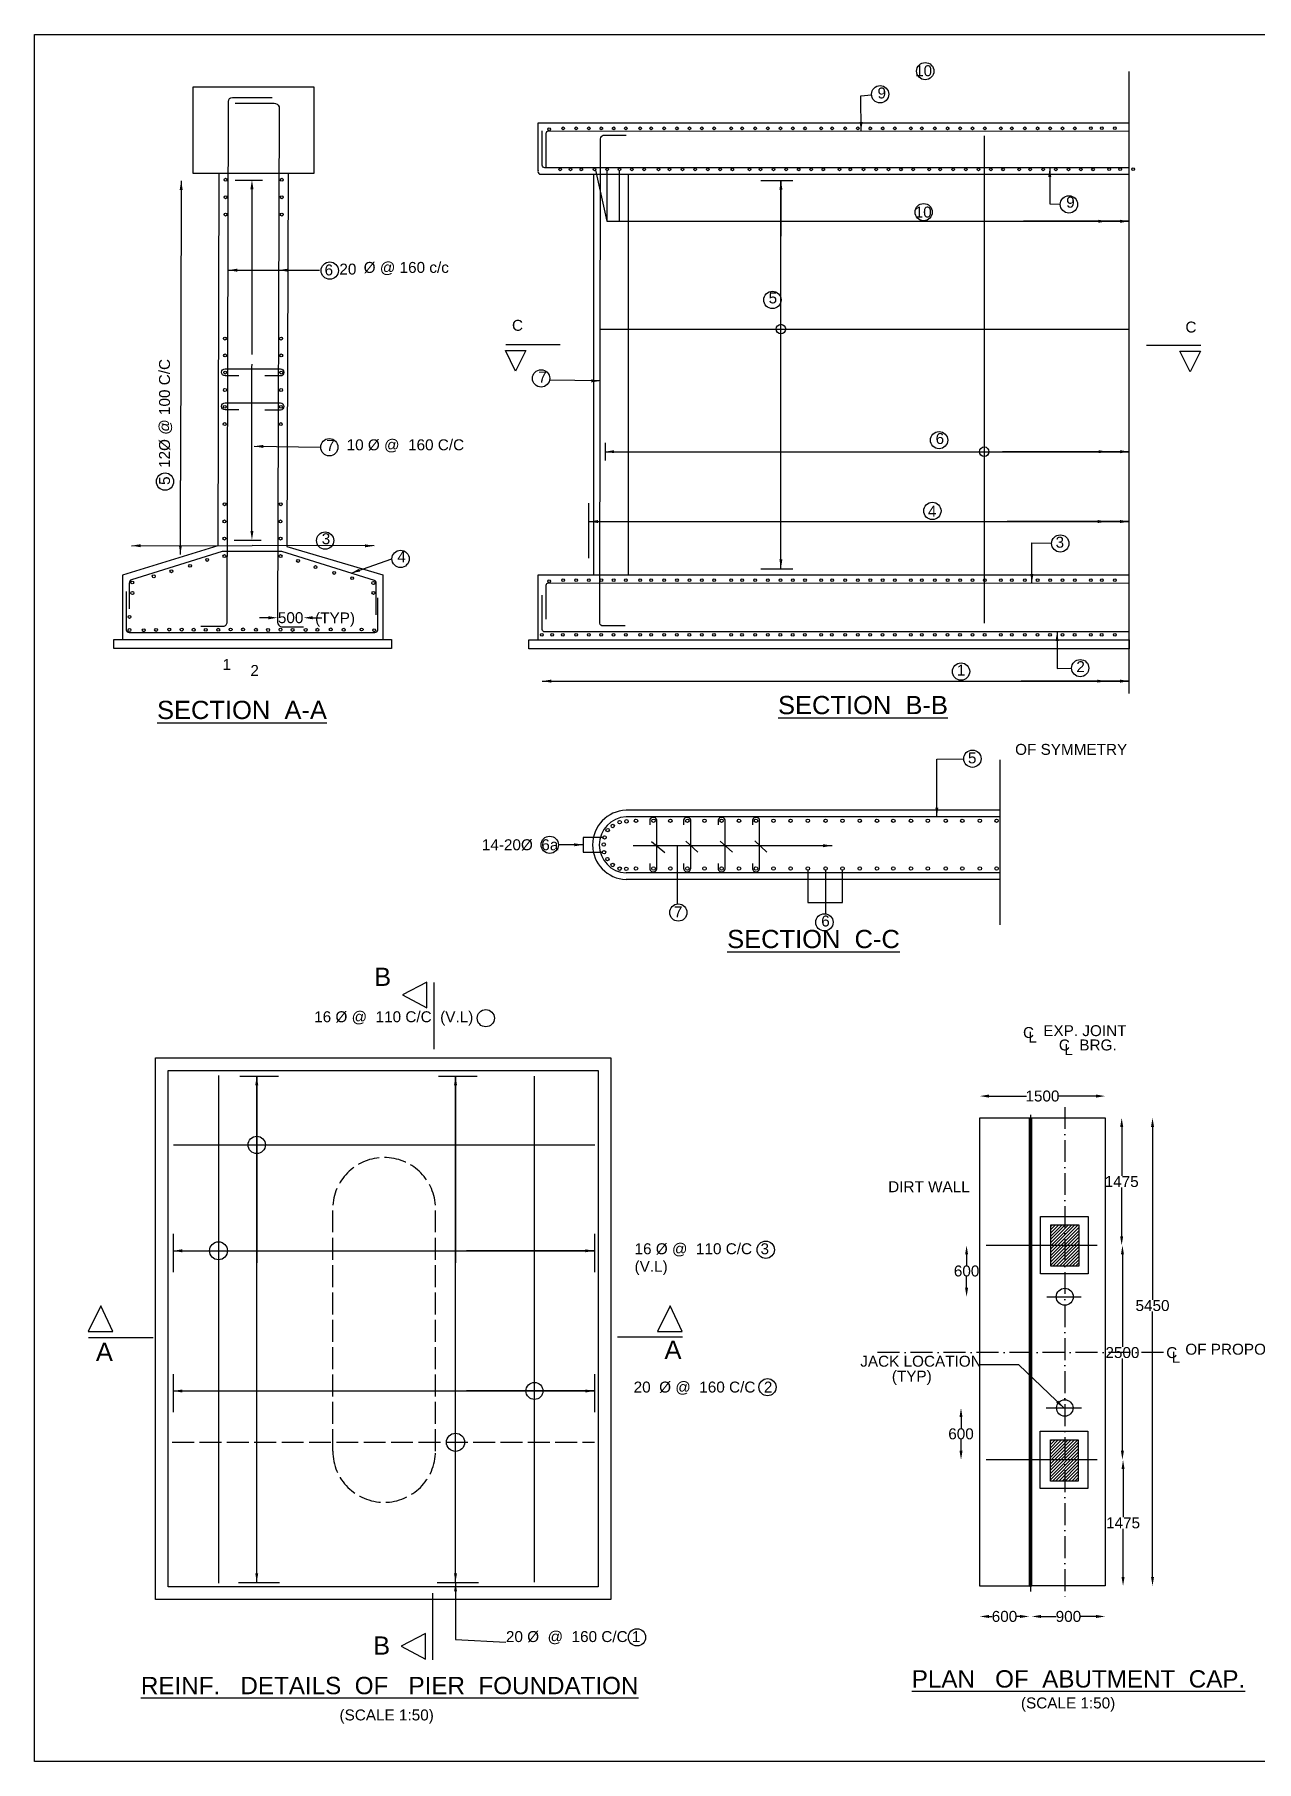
# Model space of a CAD drawing. Header units: inches. Extents: x 8 to 1310, y 24 to 971.
# Drawn here: x 8 to 678, y 24 to 971 of the extents above; entities that cross this region are included whole.
import ezdxf

# ---------------------------------------------------------------- set-up
doc = ezdxf.new("R2010")
doc.units = ezdxf.units.IN
doc.header["$MEASUREMENT"] = 0
doc.linetypes.add('ACAD_ISO02W100', pattern=[15, 12, -3])
doc.linetypes.add('ACAD_ISO10W100', pattern=[18, 12, -3, 0, -3])
doc.layers.add('TEXT', color=1, linetype='Continuous')
doc.styles.get("Standard").update_dxf_attribs({"font": 'arial.ttf', "height": 6})
doc.dimstyles.get("Standard").update_dxf_attribs({"dimtxt": 6, "dimasz": 5, "dimexe": 0.18, "dimexo": 0.0625, "dimgap": 0.09, "dimtad": 0, "dimtih": 1, "dimtoh": 1, "dimdec": 4, "dimzin": 0, "dimdsep": 46, "dimtxsty": 'Standard', "dimcen": 0.09, "dimse1": 1, "dimse2": 1, "dimadec": 0, "dimazin": 0, "dimtfac": 1, "dimtdec": 4, "dimtofl": 0, "dimtmove": 0, "dimatfit": 3, "dimfxl": 1, "dimtolj": 1, "dimtzin": 0, "dimarcsym": 0})

# ---------------------------------------------------------------- blocks, each defined once
blk = doc.blocks.new('*D3')
at = {"color": 0, "lineweight": -2, "transparency": 16777216}
for p, q in [((126.86, 885.9), (126.86, 795.29)), ((126.86, 698.49), (126.86, 789.11))]:
    blk.add_line(p, q, dxfattribs=at)
at = {"color": 0, "transparency": 16777216}
for points in [[(126.03, 885.9), (127.69, 885.9), (126.86, 890.9)], [(126.03, 698.49), (127.69, 698.49), (126.86, 693.49)]]:
    blk.add_solid(points, dxfattribs=at)
at = {"layer": 'Defpoints', "color": 0, "transparency": 16777216}
for p in [(126.86, 890.9), (126.86, 693.49), (126.86, 693.49)]:
    blk.add_point(p, dxfattribs=at)
at = {"color": 0, "transparency": 16777216, "insert": (126.86, 792.2), "char_height": 6, "attachment_point": 5}
blk.add_mtext('\\A1;.', dxfattribs=at)
blk = doc.blocks.new('*D4')
at = {"layer": 'Defpoints', "color": 0, "lineweight": -2, "transparency": 16777216}
for p, q in [((135.93, 650.94), (130.93, 650.94)), ((160.2, 650.94), (165.2, 650.94))]:
    blk.add_line(p, q, dxfattribs=at)
at = {"layer": 'Defpoints', "color": 0, "transparency": 16777216}
for p in [(140.93, 648.46), (155.2, 650.94), (155.2, 646.02)]:
    blk.add_point(p, dxfattribs=at)
for points in [[(135.93, 651.77), (135.93, 650.1), (140.93, 650.94)], [(160.2, 651.77), (160.2, 650.1), (155.2, 650.94)]]:
    blk.add_solid(points, dxfattribs=at)
at = {"layer": 'Defpoints', "color": 0, "transparency": 16777216, "insert": (148.07, 650.94), "char_height": 6, "attachment_point": 5}
blk.add_mtext('\\A1;500', dxfattribs=at)
blk = doc.blocks.new('*D27')
at = {"layer": 'Defpoints', "color": 0, "lineweight": -2, "transparency": 16777216}
for p, q in [((530.91, 388.7), (551.52, 388.7)), ((589.64, 388.7), (569.03, 388.7))]:
    blk.add_line(p, q, dxfattribs=at)
at = {"layer": 'Defpoints', "color": 0, "transparency": 16777216}
for p in [(594.64, 388.7), (525.91, 376.79), (594.64, 376.79)]:
    blk.add_point(p, dxfattribs=at)
for points in [[(530.91, 389.53), (530.91, 387.86), (525.91, 388.7)], [(589.64, 389.53), (589.64, 387.86), (594.64, 388.7)]]:
    blk.add_solid(points, dxfattribs=at)
at = {"layer": 'Defpoints', "color": 0, "transparency": 16777216, "insert": (560.28, 388.7), "char_height": 6, "attachment_point": 5}
blk.add_mtext('\\A1;1500', dxfattribs=at)
blk = doc.blocks.new('*D28')
at = {"layer": 'Defpoints', "color": 0, "lineweight": -2, "transparency": 16777216}
for p, q in [((603.72, 371.79), (603.72, 344.98)), ((603.72, 311.86), (603.72, 338.67))]:
    blk.add_line(p, q, dxfattribs=at)
at = {"layer": 'Defpoints', "color": 0, "transparency": 16777216}
for p in [(594.64, 376.79), (590.31, 306.86), (603.72, 306.86)]:
    blk.add_point(p, dxfattribs=at)
for points in [[(602.88, 371.79), (604.55, 371.79), (603.72, 376.79)], [(602.88, 311.86), (604.55, 311.86), (603.72, 306.86)]]:
    blk.add_solid(points, dxfattribs=at)
at = {"layer": 'Defpoints', "color": 0, "transparency": 16777216, "insert": (603.72, 341.82), "char_height": 6, "attachment_point": 5}
blk.add_mtext('\\A1;1475', dxfattribs=at)
blk = doc.blocks.new('*D29')
at = {"layer": 'Defpoints', "color": 0, "lineweight": -2, "transparency": 16777216}
for p, q in [((604.13, 301.86), (604.13, 251.22)), ((604.13, 194.27), (604.13, 244.91))]:
    blk.add_line(p, q, dxfattribs=at)
at = {"layer": 'Defpoints', "color": 0, "transparency": 16777216}
for p in [(590.31, 306.86), (590.31, 189.27), (604.13, 189.27)]:
    blk.add_point(p, dxfattribs=at)
for points in [[(603.29, 301.86), (604.96, 301.86), (604.13, 306.86)], [(603.29, 194.27), (604.96, 194.27), (604.13, 189.27)]]:
    blk.add_solid(points, dxfattribs=at)
at = {"layer": 'Defpoints', "color": 0, "transparency": 16777216, "insert": (604.13, 248.06), "char_height": 6, "attachment_point": 5}
blk.add_mtext('\\A1;2500', dxfattribs=at)
blk = doc.blocks.new('*D30')
at = {"layer": 'Defpoints', "color": 0, "lineweight": -2, "transparency": 16777216}
for p, q in [((604.47, 184.27), (604.47, 157.84)), ((604.47, 125.11), (604.47, 151.54))]:
    blk.add_line(p, q, dxfattribs=at)
at = {"layer": 'Defpoints', "color": 0, "transparency": 16777216}
for p in [(590.31, 189.27), (594.64, 120.11), (604.47, 120.11)]:
    blk.add_point(p, dxfattribs=at)
for points in [[(603.64, 184.27), (605.3, 184.27), (604.47, 189.27)], [(603.64, 125.11), (605.3, 125.11), (604.47, 120.11)]]:
    blk.add_solid(points, dxfattribs=at)
at = {"layer": 'Defpoints', "color": 0, "transparency": 16777216, "insert": (604.47, 154.69), "char_height": 6, "attachment_point": 5}
blk.add_mtext('\\A1;1475', dxfattribs=at)
blk = doc.blocks.new('*D31')
at = {"layer": 'Defpoints', "color": 0, "lineweight": -2, "transparency": 16777216}
for p, q in [((620.63, 371.79), (620.63, 276.99)), ((620.63, 125.11), (620.63, 270.69))]:
    blk.add_line(p, q, dxfattribs=at)
at = {"layer": 'Defpoints', "color": 0, "transparency": 16777216}
for p in [(594.64, 376.79), (620.63, 376.79), (594.64, 120.11)]:
    blk.add_point(p, dxfattribs=at)
for points in [[(619.8, 371.79), (621.46, 371.79), (620.63, 376.79)], [(619.8, 125.11), (621.46, 125.11), (620.63, 120.11)]]:
    blk.add_solid(points, dxfattribs=at)
at = {"layer": 'Defpoints', "color": 0, "transparency": 16777216, "insert": (620.63, 273.84), "char_height": 6, "attachment_point": 5}
blk.add_mtext('\\A1;5450', dxfattribs=at)
blk = doc.blocks.new('*D32')
at = {"layer": 'Defpoints', "color": 0, "lineweight": -2, "transparency": 16777216}
for p, q in [((518.68, 301.86), (518.68, 295.93)), ((518.68, 283.7), (518.68, 289.63))]:
    blk.add_line(p, q, dxfattribs=at)
at = {"layer": 'Defpoints', "color": 0, "transparency": 16777216}
for p in [(572.52, 306.86), (518.68, 278.7), (572.52, 278.7)]:
    blk.add_point(p, dxfattribs=at)
for points in [[(517.85, 301.86), (519.51, 301.86), (518.68, 306.86)], [(517.85, 283.7), (519.51, 283.7), (518.68, 278.7)]]:
    blk.add_solid(points, dxfattribs=at)
at = {"layer": 'Defpoints', "color": 0, "transparency": 16777216, "insert": (518.68, 292.78), "char_height": 6, "attachment_point": 5}
blk.add_mtext('\\A1;600', dxfattribs=at)
blk = doc.blocks.new('*D33')
at = {"layer": 'Defpoints', "color": 0, "lineweight": -2, "transparency": 16777216}
for p, q in [((515.63, 212.73), (515.63, 206.65)), ((515.63, 194.27), (515.63, 200.34))]:
    blk.add_line(p, q, dxfattribs=at)
at = {"layer": 'Defpoints', "color": 0, "transparency": 16777216}
for p in [(571.98, 217.73), (515.63, 189.27), (571.98, 189.27)]:
    blk.add_point(p, dxfattribs=at)
for points in [[(514.8, 212.73), (516.46, 212.73), (515.63, 217.73)], [(514.8, 194.27), (516.46, 194.27), (515.63, 189.27)]]:
    blk.add_solid(points, dxfattribs=at)
at = {"layer": 'Defpoints', "color": 0, "transparency": 16777216, "insert": (515.63, 203.5), "char_height": 6, "attachment_point": 5}
blk.add_mtext('\\A1;600', dxfattribs=at)
blk = doc.blocks.new('*D34')
at = {"layer": 'Defpoints', "color": 0, "lineweight": -2, "transparency": 16777216}
for p, q in [((530.91, 103.4), (532.73, 103.4)), ((548, 103.4), (546.18, 103.4))]:
    blk.add_line(p, q, dxfattribs=at)
at = {"layer": 'Defpoints', "color": 0, "transparency": 16777216}
for p in [(525.91, 120.06), (553, 120.06), (553, 103.4)]:
    blk.add_point(p, dxfattribs=at)
for points in [[(530.91, 104.23), (530.91, 102.57), (525.91, 103.4)], [(548, 104.23), (548, 102.57), (553, 103.4)]]:
    blk.add_solid(points, dxfattribs=at)
at = {"layer": 'Defpoints', "color": 0, "transparency": 16777216, "insert": (539.46, 103.4), "char_height": 6, "attachment_point": 5}
blk.add_mtext('\\A1;600', dxfattribs=at)
blk = doc.blocks.new('*D35')
at = {"layer": 'Defpoints', "color": 0, "lineweight": -2, "transparency": 16777216}
for p, q in [((559.4, 103.4), (567.82, 103.4)), ((589.64, 103.4), (581.23, 103.4))]:
    blk.add_line(p, q, dxfattribs=at)
at = {"layer": 'Defpoints', "color": 0, "transparency": 16777216}
for p in [(554.4, 120.11), (594.64, 120.11), (594.64, 103.4)]:
    blk.add_point(p, dxfattribs=at)
for points in [[(559.4, 104.23), (559.4, 102.57), (554.4, 103.4)], [(589.64, 104.23), (589.64, 102.57), (594.64, 103.4)]]:
    blk.add_solid(points, dxfattribs=at)
at = {"layer": 'Defpoints', "color": 0, "transparency": 16777216, "insert": (574.52, 103.4), "char_height": 6, "attachment_point": 5}
blk.add_mtext('\\A1;900', dxfattribs=at)

msp = doc.modelspace()

# ---------------------------------------------------------------- hatches: boundary and pattern name
h = msp.add_hatch()
h.set_pattern_fill('ANSI31', color=0, scale=10, style=0)
h.set_pattern_definition([(45, (-517.841, -365.894), (-0.8838835, 0.8838835), [])])
h.paths.add_polyline_path([(580.14069, 295.45092), (564.85846, 295.45092), (564.85846, 318.13396), (580.14069, 318.13396)])
h = msp.add_hatch()
h.set_pattern_fill('ANSI31', color=0, scale=10, style=0)
h.set_pattern_definition([(45, (-518.0934, -483.7279), (-0.8838835, 0.8838835), [])])
h.paths.add_polyline_path([(579.88823, 177.61704), (564.606, 177.61704), (564.606, 200.30008), (579.88823, 200.30008)])

# ---------------------------------------------------------------- linework, layer by layer
at = {"color": 0}
for points in [[(1310.18517, 23.91497), (7.66137, 23.91497), (7.66137, 970.678), (1310.18517, 970.678)], [(94.70867, 942.09788), (160.78663, 942.09788), (160.78663, 894.56404), (94.70867, 894.56404)], [(51.22487, 638.93697), (203.30918, 638.93697), (203.30918, 634.07065), (51.22487, 634.07065)], [(278.65693, 638.80748), (607.88555, 638.80748), (607.88555, 633.84621), (278.65693, 633.84621)], [(74.0001, 409.6196), (323.70259, 409.6196), (323.70259, 112.63014), (74.0001, 112.63014)], [(80.98186, 402.63785), (316.72083, 402.63785), (316.72083, 119.6119), (80.98186, 119.6119)], [(525.90935, 376.78978), (553.00078, 376.78978), (553.00078, 120.0609), (525.90935, 120.0609)], [(554.40467, 376.78978), (594.6427, 376.78978), (594.6427, 120.10964), (554.40467, 120.10964)], [(559.27457, 322.75865), (585.35721, 322.75865), (585.35721, 291.34007), (559.27457, 291.34007)], [(580.14069, 295.45092), (564.85846, 295.45092), (564.85846, 318.13396), (580.14069, 318.13396)], [(559.02211, 204.92478), (585.10476, 204.92478), (585.10476, 173.5062), (559.02211, 173.5062)], [(579.88823, 177.61704), (564.606, 177.61704), (564.606, 200.30008), (579.88823, 200.30008)]]:
    msp.add_lwpolyline(points, close=True, dxfattribs=at)
for points in [[(607.88555, 609.49909), (607.88555, 950.4434)], [(116.15082, 936.22624), (137.98351, 936.22624)], [(283.73237, 896.13662), (283.73237, 922.21771), (607.88555, 922.21771)], [(528.34098, 915.18075), (528.34098, 647.90796)], [(108.76419, 894.56404), (108.08452, 690.43629), (55.97069, 674.22221), (55.97069, 638.85595)], [(117.67476, 890.90224), (132.56995, 890.90224)], [(146.72475, 894.56404), (146.06617, 690.06922), (198.53529, 674.51469), (198.53529, 638.93697)], [(314.1431, 894.09076), (314.1431, 674.43533)], [(315.27536, 896.40787), (321.46184, 868.29457), (607.88555, 868.29457)], [(321.51743, 896.04312), (321.46184, 868.29457)], [(328.25802, 896.05915), (328.25802, 868.29457)], [(333.05711, 894.09076), (333.05711, 674.43533)], [(405.88976, 890.66328), (423.50439, 890.66328)], [(317.90016, 809.1857), (607.88555, 809.1857)], [(271.35793, 786.17051), (265.81666, 797.46261), (277.06379, 797.46261), (271.35793, 786.17051)], [(295.82731, 800.64194), (266.14585, 800.64194)], [(647.0873, 800.15796), (617.40584, 800.15796)], [(641.23361, 785.82482), (635.69234, 797.11692), (646.93947, 797.11692), (641.23361, 785.82482)], [(320.4447, 746.87083), (320.4447, 737.08381)], [(311.57889, 683.57501), (311.57889, 713.70784)], [(117.17647, 693.49195), (131.96376, 693.49195)], [(283.73237, 638.80748), (283.73237, 674.43533), (607.88555, 674.43533)], [(405.88976, 677.81576), (423.50439, 677.81576)], [(536.96992, 573.00638), (536.96992, 482.59838)], [(344.93828, 540.07546), (344.93828, 537.35347)], [(348.81652, 513.67902), (348.81652, 540.07546)], [(363.5263, 540.07546), (363.5263, 537.35347)], [(367.40454, 513.67902), (367.40454, 540.07546)], [(382.46033, 540.07546), (382.46033, 537.35347)], [(386.33857, 513.67902), (386.33857, 540.07546)], [(401.3126, 540.07546), (401.3126, 537.35347)], [(405.19084, 513.67902), (405.19084, 540.07546)], [(319.257, 530.51623), (308.52814, 530.51623), (308.52814, 522.44097), (318.94763, 522.37638)], [(345.94509, 528.28088), (353.30949, 522.22402)], [(360.07851, 525.98084), (360.07851, 494.02729)], [(364.76025, 528.37061), (371.36127, 522.49322)], [(383.59928, 528.3633), (390.42483, 522.35131)], [(402.54916, 528.58763), (409.23999, 522.39618)], [(344.93828, 516.27971), (344.93828, 513.55772)], [(363.5263, 516.27971), (363.5263, 513.55772)], [(382.46033, 516.27971), (382.46033, 513.55772)], [(401.3126, 516.27971), (401.3126, 513.55772)], [(431.63467, 512.52656), (431.63467, 494.85109), (450.62906, 494.85109), (450.64585, 512.52656)], [(441.38423, 512.52656), (441.38423, 488.71669)], [(222.81106, 437.1361), (222.81106, 451.15509), (209.34943, 444.26541), (222.81106, 437.1361)], [(226.72657, 414.41143), (226.72657, 450.99828)], [(108.52274, 399.9282), (108.52274, 121.64781)], [(120.2199, 399.66617), (141.44702, 399.66617)], [(229.19849, 399.66617), (250.4256, 399.66617)], [(281.77213, 122.18794), (281.77213, 399.54996)], [(553.00078, 376.78978), (554.40467, 376.78978)], [(553.63982, 378.49448), (553.63982, 117.12006)], [(83.91993, 361.95934), (314.86704, 361.95934)], [(83.65931, 313.14009), (83.65931, 292.23941)], [(314.62291, 313.14009), (314.62291, 292.23941)], [(590.30899, 306.85766), (529.41514, 306.85766)], [(562.66894, 278.70465), (581.58856, 278.70465)], [(37.0108, 259.69409), (50.55784, 259.69409), (44.00082, 273.72371), (37.0108, 259.69409)], [(349.26386, 259.69409), (362.81091, 259.69409), (356.25389, 273.72371), (349.26386, 259.69409)], [(72.768, 256.09576), (37.26113, 256.09576)], [(327.31886, 256.62694), (362.90005, 256.62694)], [(83.65931, 236.28627), (83.65931, 215.38559)], [(314.62291, 236.28627), (314.62291, 215.38559)], [(562.28611, 217.72587), (581.67774, 217.72587)], [(590.30899, 189.27041), (529.41514, 189.27041)], [(119.5197, 122.10635), (142.03894, 122.10635)], [(225.97813, 79.64797), (225.97813, 116.23481)], [(228.49829, 122.10635), (251.01753, 122.10635)], [(553.00078, 120.0609), (554.40467, 120.10964)], [(222.06262, 80.00296), (222.06262, 94.02195), (208.60099, 87.13227), (222.06262, 80.00296)]]:
    msp.add_lwpolyline(points, dxfattribs=at)
for points in [[(98.76851, 646.2758), (111.14232, 646.2758, 0.440997903), (113.27774, 648.61395), (113.99447, 934.03914, -0.408606692), (116.15082, 936.22624, -0.008335118)], [(117.74287, 933.0148), (138.96239, 933.0148, -0.315283723), (141.72934, 931.07748), (140.93083, 648.46277, 0.374192613), (143.04836, 646.01555), (155.1998, 646.01555)], [(607.88555, 897.62771), (287.43556, 897.62771, -0.397952753), (286.00701, 898.97865), (286.00701, 917.81551)], [(288.25257, 897.889), (288.25257, 916.62085, -0.369742196), (289.30711, 917.85194), (607.88555, 917.67696)], [(331.41079, 646.4204), (319.31049, 646.4204, -0.38798718), (317.67531, 647.91411), (318.04569, 913.5623, -0.340193186), (319.49701, 915.44309), (331.97536, 915.44309)], [(283.73237, 896.13662), (283.68947, 895.57941, 0.454939372), (285.15351, 894.09076), (607.88555, 894.09076)], [(119.62489, 783.63469), (112.11104, 783.63469, -1), (112.11104, 787.43049), (142.4288, 787.43049, -1), (142.4288, 783.4991), (133.92532, 783.4991)], [(119.62489, 764.94767), (112.11104, 764.94767, -1), (112.11104, 768.74347), (142.4288, 768.74347, -1), (142.4288, 764.81208), (133.92532, 764.81208)], [(194.99885, 652.60053), (194.99885, 669.99076, 0.3038773), (194.0277, 671.44114), (143.16737, 687.20069), (110.48503, 687.20069), (60.88704, 671.76632, 0.3297232), (59.57517, 669.97501), (59.57517, 655.85694)], [(57.92783, 665.38822), (57.92783, 644.38959, 0.44860507), (59.59914, 642.90169), (194.29562, 642.90169, 0.389268453), (195.839, 644.31785), (195.839, 661.82072)], [(607.88555, 643.17656), (287.43556, 643.17656, -0.397952753), (286.00701, 644.52749), (286.00701, 663.36436)], [(288.25257, 650.10662), (288.25257, 668.83847, -0.369742196), (289.30711, 670.06956), (607.88555, 669.89458)], [(536.96992, 545.39675), (331.95564, 545.39675, 1)], [(536.96992, 541.7891), (331.95564, 541.7891, 1)], [(536.96992, 511.02677), (331.95564, 511.02677, 1)], [(536.96992, 507.41911), (331.95564, 507.41911, 1)]]:
    msp.add_lwpolyline(points, format="xyb", dxfattribs=at)
at = {"color": 0, "linetype": 'ACAD_ISO10W100'}
for points in [[(572.51597, 382.69775), (572.51597, 112.3251)], [(626.63075, 248.11381), (468.75791, 248.11381)]]:
    msp.add_lwpolyline(points, dxfattribs=at)
at = {"color": 0, "linetype": 'ACAD_ISO02W100'}
for points in [[(171.1944, 194.01502), (171.1944, 328.85164)], [(227.48566, 194.01502), (227.48566, 328.85164)], [(83.16423, 198.88614), (314.72768, 198.88614)]]:
    msp.add_lwpolyline(points, dxfattribs=at)
at = {"color": 0}
for centre, radius in [((289.82467, 918.82268), 0.74973), ((297.42755, 919.26098), 0.74973), ((304.60745, 919.26098), 0.74973), ((311.58651, 919.26098), 0.74973), ((318.41495, 919.26098), 0.74973), ((325.19318, 919.26098), 0.74973), ((331.92119, 919.26098), 0.74973), ((339.77396, 919.26098), 0.74973), ((345.74884, 919.26098), 0.74973), ((352.92874, 919.26098), 0.74973), ((359.9078, 919.26098), 0.74973), ((366.73624, 919.26098), 0.74973), ((373.51447, 919.26098), 0.74973), ((380.24248, 919.26098), 0.74973), ((389.63742, 919.26098), 0.74973), ((395.6123, 919.26098), 0.74973), ((402.7922, 919.26098), 0.74973), ((409.77126, 919.26098), 0.74973), ((416.5997, 919.26098), 0.74973), ((423.37793, 919.26098), 0.74973), ((430.10594, 919.26098), 0.74973), ((438.94437, 919.26098), 0.74973), ((444.91926, 919.26098), 0.74973), ((452.09915, 919.26098), 0.74973), ((459.07822, 919.26098), 0.74973), ((465.90665, 919.26098), 0.74973), ((472.68488, 919.26098), 0.74973), ((479.4129, 919.26098), 0.74973), ((488.16526, 919.26098), 0.74973), ((494.14014, 919.26098), 0.74973), ((501.32003, 919.26098), 0.74973), ((508.2991, 919.26098), 0.74973), ((515.12754, 919.26098), 0.74973), ((521.90576, 919.26098), 0.74973), ((528.63378, 919.26098), 0.74973), ((537.51466, 919.26098), 0.74973), ((543.48954, 919.26098), 0.74973), ((550.66944, 919.26098), 0.74973), ((557.6485, 919.26098), 0.74973), ((564.47694, 919.26098), 0.74973), ((571.25517, 919.26098), 0.74973), ((577.98318, 919.26098), 0.74973), ((586.83155, 919.28876), 0.74973), ((592.80644, 919.28876), 0.74973), ((599.98633, 919.28876), 0.74973), ((112.41262, 891.07978), 0.80428), ((143.20148, 891.07978), 0.80428), ((295.8754, 896.78738), 0.74973), ((301.474, 896.78738), 0.74973), ((307.44888, 896.78738), 0.74973), ((314.62878, 896.78738), 0.74973), ((321.60784, 896.78738), 0.74973), ((328.43628, 896.78738), 0.74973), ((335.21451, 896.78738), 0.74973), ((341.94252, 896.78738), 0.74973), ((349.79529, 896.78738), 0.74973), ((355.77017, 896.78738), 0.74973), ((362.95007, 896.78738), 0.74973), ((369.92913, 896.78738), 0.74973), ((376.75757, 896.78738), 0.74973), ((383.5358, 896.78738), 0.74973), ((390.26381, 896.78738), 0.74973), ((399.65875, 896.78738), 0.74973), ((405.63363, 896.78738), 0.74973), ((412.81353, 896.78738), 0.74973), ((419.79259, 896.78738), 0.74973), ((426.62103, 896.78738), 0.74973), ((433.39926, 896.78738), 0.74973), ((440.12727, 896.78738), 0.74973), ((448.9657, 896.78738), 0.74973), ((454.94058, 896.78738), 0.74973), ((462.12048, 896.78738), 0.74973), ((469.09955, 896.78738), 0.74973), ((475.92798, 896.78738), 0.74973), ((482.70621, 896.78738), 0.74973), ((489.43423, 896.78738), 0.74973), ((498.18658, 896.78738), 0.74973), ((504.16147, 896.78738), 0.74973), ((511.34136, 896.78738), 0.74973), ((518.32043, 896.78738), 0.74973), ((525.14887, 896.78738), 0.74973), ((531.92709, 896.78738), 0.74973), ((538.65511, 896.78738), 0.74973), ((547.53599, 896.78738), 0.74973), ((553.51087, 896.78738), 0.74973), ((560.69076, 896.78738), 0.74973), ((567.66983, 896.78738), 0.74973), ((574.49827, 896.78738), 0.74973), ((581.2765, 896.78738), 0.74973), ((588.00451, 896.78738), 0.74973), ((596.85288, 896.81516), 0.74973), ((602.82777, 896.81516), 0.74973), ((610.00766, 896.81516), 0.74973), ((112.41262, 881.46564), 0.80428), ((143.20148, 881.46564), 0.80428), ((112.41262, 871.98148), 0.80428), ((143.20148, 871.98148), 0.80428), ((112.02299, 803.99654), 0.80428), ((142.81185, 803.99654), 0.80428), ((416.87837, 809.1857), 2.62983), ((112.14708, 794.76681), 0.80428), ((142.93594, 794.76681), 0.80428), ((112.17143, 785.3756), 0.80428), ((142.96029, 785.3756), 0.80428), ((112.0714, 775.78319), 0.80428), ((142.86026, 775.78319), 0.80428), ((111.9714, 766.56853), 0.80428), ((142.76026, 766.56853), 0.80428), ((111.91428, 757.09231), 0.80428), ((142.70314, 757.09231), 0.80428), ((528.34098, 741.97732), 2.60611), ((111.84579, 713.18828), 0.80428), ((142.63465, 713.18828), 0.80428), ((111.74634, 703.74825), 0.80428), ((142.53519, 703.74825), 0.80428), ((111.79349, 694.3662), 0.80428), ((142.58234, 694.3662), 0.80428), ((102.30048, 682.66165), 0.80428), ((111.74946, 684.73151), 0.80428), ((142.53832, 684.73151), 0.80428), ((152.16461, 682.12084), 0.80428), ((73.00344, 673.65954), 0.80428), ((82.69456, 676.44651), 0.80428), ((92.96964, 679.38761), 0.80428), ((161.70548, 678.7304), 0.80428), ((171.93489, 675.53652), 0.80428), ((181.82002, 672.63745), 0.80428), ((297.42755, 671.4786), 0.74973), ((304.60745, 671.4786), 0.74973), ((311.58651, 671.4786), 0.74973), ((318.41495, 671.4786), 0.74973), ((325.19318, 671.4786), 0.74973), ((331.92119, 671.4786), 0.74973), ((339.77396, 671.4786), 0.74973), ((345.74884, 671.4786), 0.74973), ((352.92874, 671.4786), 0.74973), ((359.9078, 671.4786), 0.74973), ((366.73624, 671.4786), 0.74973), ((373.51447, 671.4786), 0.74973), ((380.24248, 671.4786), 0.74973), ((389.63742, 671.4786), 0.74973), ((395.6123, 671.4786), 0.74973), ((402.7922, 671.4786), 0.74973), ((409.77126, 671.4786), 0.74973), ((416.5997, 671.4786), 0.74973), ((423.37793, 671.4786), 0.74973), ((430.10594, 671.4786), 0.74973), ((438.94437, 671.4786), 0.74973), ((444.91926, 671.4786), 0.74973), ((452.09915, 671.4786), 0.74973), ((459.07822, 671.4786), 0.74973), ((465.90665, 671.4786), 0.74973), ((472.68488, 671.4786), 0.74973), ((479.4129, 671.4786), 0.74973), ((488.16526, 671.4786), 0.74973), ((494.14014, 671.4786), 0.74973), ((501.32003, 671.4786), 0.74973), ((508.2991, 671.4786), 0.74973), ((515.12754, 671.4786), 0.74973), ((521.90576, 671.4786), 0.74973), ((528.63378, 671.4786), 0.74973), ((537.51466, 671.4786), 0.74973), ((543.48954, 671.4786), 0.74973), ((550.66944, 671.4786), 0.74973), ((557.6485, 671.4786), 0.74973), ((564.47694, 671.4786), 0.74973), ((571.25517, 671.4786), 0.74973), ((577.98318, 671.4786), 0.74973), ((586.83155, 671.50639), 0.74973), ((592.80644, 671.50639), 0.74973), ((599.98633, 671.50639), 0.74973), ((61.22878, 670.27451), 0.80428), ((61.2843, 664.50332), 0.80428), ((193.43023, 669.99076), 0.80428), ((193.47565, 664.57903), 0.80428), ((289.82467, 671.0403), 0.74973), ((59.72921, 651.38405), 0.80428), ((59.72921, 644.22554), 0.80428), ((67.52267, 644.10412), 0.80428), ((74.31605, 644.27816), 0.80428), ((81.50134, 644.45219), 0.80428), ((88.33827, 644.45219), 0.80428), ((94.91392, 644.36518), 0.80428), ((101.5612, 644.3228), 0.80428), ((108.39812, 644.36631), 0.80428), ((115.1915, 644.49684), 0.80428), ((122.02842, 644.54034), 0.80428), ((129.03952, 644.36631), 0.80428), ((135.72753, 644.23284), 0.80428), ((142.52091, 644.40688), 0.80428), ((149.14009, 644.27635), 0.80428), ((156.32538, 644.27635), 0.80428), ((162.77039, 644.36338), 0.80428), ((170.08633, 644.53741), 0.80428), ((177.16187, 644.37172), 0.80428), ((187.00355, 644.50225), 0.80428), ((193.88403, 644.11067), 0.80428), ((285.80766, 641.61148), 0.74973), ((291.40625, 641.61148), 0.74973), ((297.38114, 641.61148), 0.74973), ((304.56103, 641.61148), 0.74973), ((311.5401, 641.61148), 0.74973), ((318.36853, 641.61148), 0.74973), ((325.14676, 641.61148), 0.74973), ((331.87478, 641.61148), 0.74973), ((339.72754, 641.61148), 0.74973), ((345.70242, 641.61148), 0.74973), ((352.88232, 641.61148), 0.74973), ((359.86139, 641.61148), 0.74973), ((366.68982, 641.61148), 0.74973), ((373.46805, 641.61148), 0.74973), ((380.19607, 641.61148), 0.74973), ((389.591, 641.61148), 0.74973), ((395.56588, 641.61148), 0.74973), ((402.74578, 641.61148), 0.74973), ((409.72485, 641.61148), 0.74973), ((416.55328, 641.61148), 0.74973), ((423.33151, 641.61148), 0.74973), ((430.05953, 641.61148), 0.74973), ((438.89795, 641.61148), 0.74973), ((444.87284, 641.61148), 0.74973), ((452.05273, 641.61148), 0.74973), ((459.0318, 641.61148), 0.74973), ((465.86024, 641.61148), 0.74973), ((472.63846, 641.61148), 0.74973), ((479.36648, 641.61148), 0.74973), ((488.11884, 641.61148), 0.74973), ((494.09372, 641.61148), 0.74973), ((501.27362, 641.61148), 0.74973), ((508.25268, 641.61148), 0.74973), ((515.08112, 641.61148), 0.74973), ((521.85935, 641.61148), 0.74973), ((528.58736, 641.61148), 0.74973), ((537.46824, 641.61148), 0.74973), ((543.44312, 641.61148), 0.74973), ((550.62302, 641.61148), 0.74973), ((557.60208, 641.61148), 0.74973), ((564.43052, 641.61148), 0.74973), ((571.20875, 641.61148), 0.74973), ((577.93676, 641.61148), 0.74973), ((586.78514, 641.63927), 0.74973), ((592.76002, 641.63927), 0.74973), ((599.93992, 641.63927), 0.74973), ((328.45381, 538.86215), 0.9467), ((332.21792, 539.32581), 0.9467), ((337.40047, 539.64874), 0.9467), ((347.03009, 539.64874), 0.9467), ((356.27527, 539.64874), 0.9467), ((365.60763, 539.64874), 0.9467), ((374.9984, 539.64874), 0.9467), ((384.34719, 539.64874), 0.9467), ((393.87517, 539.64874), 0.9467), ((403.19946, 539.64874), 0.9467), ((412.8003, 539.64874), 0.9467), ((422.18055, 539.64874), 0.9467), ((431.63467, 539.64874), 0.9467), ((441.38423, 539.64874), 0.9467), ((450.64675, 539.64874), 0.9467), ((460.10087, 539.64874), 0.9467), ((469.55498, 539.64874), 0.9467), ((478.49208, 539.64874), 0.9467), ((488.19256, 539.64874), 0.9467), ((497.42509, 539.64874), 0.9467), ((507.24851, 539.64874), 0.9467), ((516.33332, 539.64874), 0.9467), ((525.93516, 539.64874), 0.9467), ((535.12496, 539.64874), 0.9467), ((320.2037, 530.51623), 0.9467), ((321.90528, 534.53463), 0.9467), ((324.6897, 536.80142), 0.9467), ((319.73963, 526.60086), 0.9467), ((319.89432, 522.37638), 0.9467), ((321.75178, 518.64025), 0.9467), ((324.63932, 515.39462), 0.9467), ((328.50656, 513.38542), 0.9467), ((332.11598, 513.28238), 0.9467), ((337.40047, 513.47325), 0.9467), ((347.03009, 513.47325), 0.9467), ((356.27527, 513.47325), 0.9467), ((365.60763, 513.47325), 0.9467), ((374.9984, 513.47325), 0.9467), ((384.34719, 513.47325), 0.9467), ((393.87517, 513.47325), 0.9467), ((403.19946, 513.47325), 0.9467), ((412.8003, 513.47325), 0.9467), ((422.18055, 513.47325), 0.9467), ((431.63467, 513.47325), 0.9467), ((441.38423, 513.47325), 0.9467), ((450.64675, 513.47325), 0.9467), ((460.10087, 513.47325), 0.9467), ((469.55498, 513.47325), 0.9467), ((478.49208, 513.47325), 0.9467), ((488.19256, 513.47325), 0.9467), ((497.42509, 513.47325), 0.9467), ((507.24851, 513.47325), 0.9467), ((516.33332, 513.47325), 0.9467), ((525.93516, 513.47325), 0.9467), ((535.12496, 513.47325), 0.9467), ((129.49425, 361.95934), 4.74378), ((108.52274, 303.87464), 4.94045), ((572.51597, 278.70465), 4.6601), ((281.77213, 227.02081), 4.65877), ((572.51597, 217.72587), 4.51734), ((238.47284, 198.88614), 4.95377)]:
    msp.add_circle(centre, radius, dxfattribs=at)
for centre, radius, start, end in [((332.63487, 526.40793), 19.00096, 92.04859252, 267.95140748), ((332.6948, 526.40793), 15.39892, 92.75131401, 267.24868599), ((346.8774, 539.39669), 2.05449, 19.29220279, 160.70779721), ((365.46542, 539.39669), 2.05449, 19.29220279, 160.70779721), ((384.39945, 539.39669), 2.05449, 19.29220279, 160.70779721), ((403.25172, 539.39669), 2.05449, 19.29220279, 160.70779721), ((346.8787, 513.57681), 1.94051, 180.56389506, 3.01901254), ((365.46672, 513.57681), 1.94051, 180.56389506, 3.01901254), ((384.40075, 513.57681), 1.94051, 180.56389506, 3.01901254), ((403.25302, 513.57681), 1.94051, 180.56389506, 3.01901254)]:
    msp.add_arc(centre, radius, start, end, dxfattribs=at)
at = {"color": 0, "linetype": 'ACAD_ISO02W100'}
for centre, radius, start, end in [((199.34003, 326.78558), 28.22136, 4.19831732, 175.80168268), ((199.34003, 194.14678), 28.14594, 180.26822138, 359.73177862)]:
    msp.add_arc(centre, radius, start, end, dxfattribs=at)
at = {"layer": 'Defpoints', "color": 0}
for centre in [(496.00438, 950.6066), (471.28758, 937.95027), (574.79494, 877.55442), (495.16008, 873.31151), (169.54038, 841.26182), (412.22743, 825.1844), (285.40561, 782.17047), (169.29173, 744.42783), (503.58929, 748.29866), (79.20714, 725.59772), (499.92385, 709.51034), (166.98512, 693.24617), (570.04553, 691.66014), (208.33942, 683.20732), (515.64006, 621.44483), (580.96765, 623.31695), (521.88982, 573.66026), (290.12865, 526.44867), (360.64241, 489.32719), (440.74301, 483.95939), (255.08314, 431.40758), (408.58969, 304.4425), (409.52829, 229.09926), (337.98253, 91.9695)]:
    msp.add_circle(centre, 4.73381, dxfattribs=at)

# ---------------------------------------------------------------- texts
at = {"layer": 'TEXT', "color": 0}
for s, height, p in [('10', 6, (490.45125, 947.8343)), ('9', 6, (469.85313, 935.63852)), ('9', 6, (573.29307, 875.75892)), ('10', 6, (490.2361, 870.34279)), ('6', 6, (166.70167, 838.62651)), ('20', 6, (174.79568, 839.07492)), ('Ø @ 160 c/c', 6, (188.13529, 839.9987)), ('5', 6, (410.15002, 823.28803)), ('C', 6, (269.44439, 808.25588)), ('C', 6, (638.66081, 807.31074)), ('7', 6, (283.84634, 779.8899)), ('7', 6, (167.58803, 742.44506)), ('10 Ø @  160 C/C', 6, (178.79277, 742.74755)), ('6', 6, (501.72327, 746.20987)), ('4', 6, (497.47366, 706.35639)), ('3', 6, (165.13283, 691.25037)), ('3', 6, (567.49714, 689.34546)), ('4', 6, (206.55175, 681.33636)), ('(TYP)', 6, (161.48936, 647.84271)), ('1', 6, (110.78485, 622.36679)), ('2', 6, (125.99805, 619.02584)), ('1', 6, (513.33441, 619.20613)), ('2', 6, (578.87303, 621.13319)), ('%%USECTION  B-B', 10, (415.3157, 598.08418)), ('%%USECTION  A-A', 10, (74.83424, 595.40114)), ('OF SYMMETRY', 6, (545.28388, 575.7759)), ('5', 6, (519.43553, 571.12493)), ('14-20Ø  6a', 6, (252.90765, 523.48615)), ('7', 6, (358.21739, 486.64866)), ('6', 6, (438.99656, 481.6712)), ('%%USECTION  C-C', 10, (387.41478, 469.81501)), ('B', 10, (193.85755, 449.10721)), ('16 Ø @  110 C/C  (V.L)', 6, (160.99965, 429.19179)), ('C', 6, (549.6131, 420.54735)), ('EXP. JOINT', 6, (560.72219, 421.56806)), ('L', 6, (552.60926, 417.99197)), ('C', 6, (569.27607, 413.72615)), ('L', 6, (572.27224, 411.17076)), ('BRG.', 6, (580.49021, 413.72392)), ('DIRT WALL', 6, (475.70089, 336.00705)), ('16 Ø @  110 C/C  3', 6, (336.64784, 301.99727)), ('(V.L)', 6, (336.64784, 292.3588)), ('A', 10, (41.30148, 243.45632)), ('A', 10, (353.04766, 244.61677)), ('JACK LOCATION', 6, (460.38315, 240.33867)), ('C', 6, (628.14459, 245.07801)), ('L', 6, (631.14075, 242.52262)), ('OF PROPOSED DECK', 6, (638.6035, 246.92174)), ('(TYP)', 6, (477.70213, 232.16427)), ('20  Ø @  160 C/C  2', 6, (336.1472, 226.16919)), ('20 Ø  @  160 C/C 1', 6, (266.12118, 89.38323)), ('B', 10, (193.30634, 82.46952)), ('%%UREINF.   DETAILS  OF   PIER  FOUNDATION', 9.5, (65.96582, 60.78681)), ('%%UPLAN   OF  ABUTMENT  CAP.', 9.5, (488.60519, 64.43516)), ('(SCALE 1:50)', 6, (548.4857, 52.99134)), ('(SCALE 1:50)', 6, (174.87151, 46.41576))]:
    msp.add_text(s, height=height, dxfattribs=at).set_placement(p)
msp.add_text('5  12Ø @ 100 C/C', height=6, rotation=90, dxfattribs=at).set_placement((81.92921, 723.75034))

# ---------------------------------------------------------------- dimensions: what is measured, and where the dimension line sits
at = {"color": 0}
dim = msp.add_aligned_dim(p1=(126.86144, 890.90224), p2=(126.86144, 693.49195), distance=0, text='.', dimstyle='Standard', dxfattribs=at)
dim.commit()
dim.dimension.update_dxf_attribs({"geometry": '*D3', "text_midpoint": (126.86144, 792.19709)})
at = {"layer": 'Defpoints', "color": 0}
for base, p1, p2, text, picture, middle in [((155.1998, 650.93511), (140.93082, 648.4558), (155.1998, 646.01555), '500', '*D4', (148.06531, 650.93511)), ((594.6427, 388.69818), (525.90935, 376.78978), (594.6427, 376.78978), '1500', '*D27', (560.27603, 388.69818)), ((553.00078, 103.39917), (525.90935, 120.0609), (553.00078, 120.0609), '600', '*D34', (539.45507, 103.39917)), ((594.6427, 103.39917), (554.40467, 120.10964), (594.6427, 120.10964), '900', '*D35', (574.52369, 103.39917))]:
    dim = msp.add_linear_dim(base=base, p1=p1, p2=p2, text=text, dimstyle='Standard', dxfattribs=at)
    dim.commit()
    dim.dimension.update_dxf_attribs({"geometry": picture, "text_midpoint": middle})
for base, p1, p2, text, picture, middle in [((603.71616, 306.85766), (594.6427, 376.78978), (590.30899, 306.85766), '1475', '*D28', (603.71616, 341.82372)), ((518.68097, 278.70465), (572.51597, 306.85766), (572.51597, 278.70465), '600', '*D32', (518.68097, 292.78115)), ((604.12817, 189.27041), (590.30899, 306.85766), (590.30899, 189.27041), '2500', '*D29', (604.12817, 248.06404)), ((515.63135, 189.27041), (571.98192, 217.72587), (571.98192, 189.27041), '600', '*D33', (515.63135, 203.49814)), ((604.46904, 120.10964), (590.30899, 189.27041), (594.6427, 120.10964), '1475', '*D30', (604.46904, 154.69003))]:
    dim = msp.add_linear_dim(base=base, p1=p1, p2=p2, angle=90, text=text, dimstyle='Standard', dxfattribs=at)
    dim.commit()
    dim.dimension.update_dxf_attribs({"geometry": picture, "text_midpoint": middle})
dim = msp.add_linear_dim(base=(620.62987, 376.78978), p1=(594.6427, 120.10964), p2=(594.6427, 376.78978), angle=90, text='5450', dimstyle='Standard', dxfattribs=at)
dim.commit()
dim.dimension.update_dxf_attribs({"geometry": '*D31', "text_midpoint": (620.62987, 273.83877), "dimtype": 160})

# ---------------------------------------------------------------- leaders
at = {"color": 0}
for points, override in [([(416.87837, 677.94459), (416.87837, 890.71208)], {"dimgap": 0.09, "dimtad": 0}), ([(416.87837, 890.71208), (416.87837, 860.11456)], {"dimgap": 0.09, "dimtad": 0}), ([(595.87996, 868.29457), (549.9309, 868.29457)], {"dimgap": 0.09, "dimtad": 0}), ([(607.88555, 868.29457), (558.97878, 868.29457)], {"dimgap": 0.09, "dimtad": 0}), ([(113.76206, 841.48612), (163.83708, 841.48612)], {"dimasz": 5, "dimgap": 0.09, "dimtad": 0}), ([(141.47621, 841.48612), (163.83708, 841.48612)], {"dimgap": 0.09, "dimtad": 0}), ([(320.4447, 741.97732), (607.88555, 741.97732)], {"dimgap": 0.09, "dimtad": 0}), ([(596.06251, 741.97732), (538.28694, 741.97732)], {"dimgap": 0.09, "dimtad": 0}), ([(607.88555, 741.97732), (559.35548, 741.97732)], {"dimgap": 0.09, "dimtad": 0}), ([(311.57889, 703.67949), (607.88555, 703.67949)], {"dimgap": 0.09, "dimtad": 0}), ([(595.64129, 703.67949), (540.89819, 703.67949)], {"dimgap": 0.09, "dimtad": 0}), ([(607.88555, 703.67949), (543.21897, 703.67949)], {"dimgap": 0.09, "dimtad": 0}), ([(285.92008, 616.18231), (607.88555, 616.18231)], {"dimgap": 0.09, "dimtad": 0}), ([(595.32786, 616.18231), (548.69324, 616.18231)], {"dimgap": 0.09, "dimtad": 0}), ([(607.88555, 616.18231), (557.85236, 616.18231)], {"dimgap": 0.09, "dimtad": 0}), ([(445.02197, 525.98084), (335.86857, 525.98084)], {"dimgap": 0.09, "dimtad": 0}), ([(129.49425, 122.10635), (129.49425, 399.66617)], {"dimgap": 0.09, "dimtad": 0}), ([(129.49425, 399.66617), (129.49425, 297.249)], {"dimgap": 0.09, "dimtad": 0}), ([(238.47284, 122.10635), (238.47284, 399.66617)], {"dimgap": 0.09, "dimtad": 0}), ([(238.47284, 399.66617), (238.47284, 297.249)], {"dimgap": 0.09, "dimtad": 0}), ([(83.65931, 303.87464), (314.62291, 303.87464)], {"dimgap": 0.09, "dimtad": 0}), ([(314.62291, 303.87464), (244.5461, 303.87464)], {"dimgap": 0.09, "dimtad": 0}), ([(83.65931, 227.02081), (314.62291, 227.02081)], {"dimgap": 0.09, "dimtad": 0}), ([(314.62291, 227.02081), (244.5461, 227.02081)], {"dimgap": 0.09, "dimtad": 0})]:
    msp.add_leader(points, dimstyle='Standard', override=override, dxfattribs=at)
at = {"layer": 'Defpoints', "color": 0}
for points in [[(460.84557, 917.75772), (460.72672, 937.12584), (466.56813, 937.58185)], [(88.0917, 890.53478), (87.62269, 726.09753)], [(564.24054, 897.62771), (564.38914, 877.95554), (570.06464, 877.73676)], [(317.8605, 780.73821), (290.05065, 781.25804)], [(128.05267, 744.95023), (164.55792, 744.42783)], [(87.62269, 685.63827), (87.62269, 726.09753)], [(60.80326, 690.42747), (126.9892, 690.5257)], [(193.80685, 690.3467), (126.9892, 690.5257)], [(554.48699, 669.92391), (554.53323, 691.97639), (565.3127, 691.75663)], [(181.18766, 675.41975), (203.60561, 683.20732)], [(568.29102, 643.17656), (568.29008, 623.20557), (576.23384, 623.31695)], [(502.35658, 541.7891), (502.42964, 573.47543), (517.15622, 573.6153)], [(308.52814, 526.4786), (294.86246, 526.44867)], [(571.98192, 217.72587), (547.29487, 241.27686), (525.90935, 241.27686)], [(238.47284, 122.10635), (238.47284, 90.755), (266.12118, 89.38323)]]:
    msp.add_leader(points, dimstyle='Standard', override={"dimgap": 0.09, "dimtad": 0}, dxfattribs=at)

doc.saveas('drawing.dxf')
